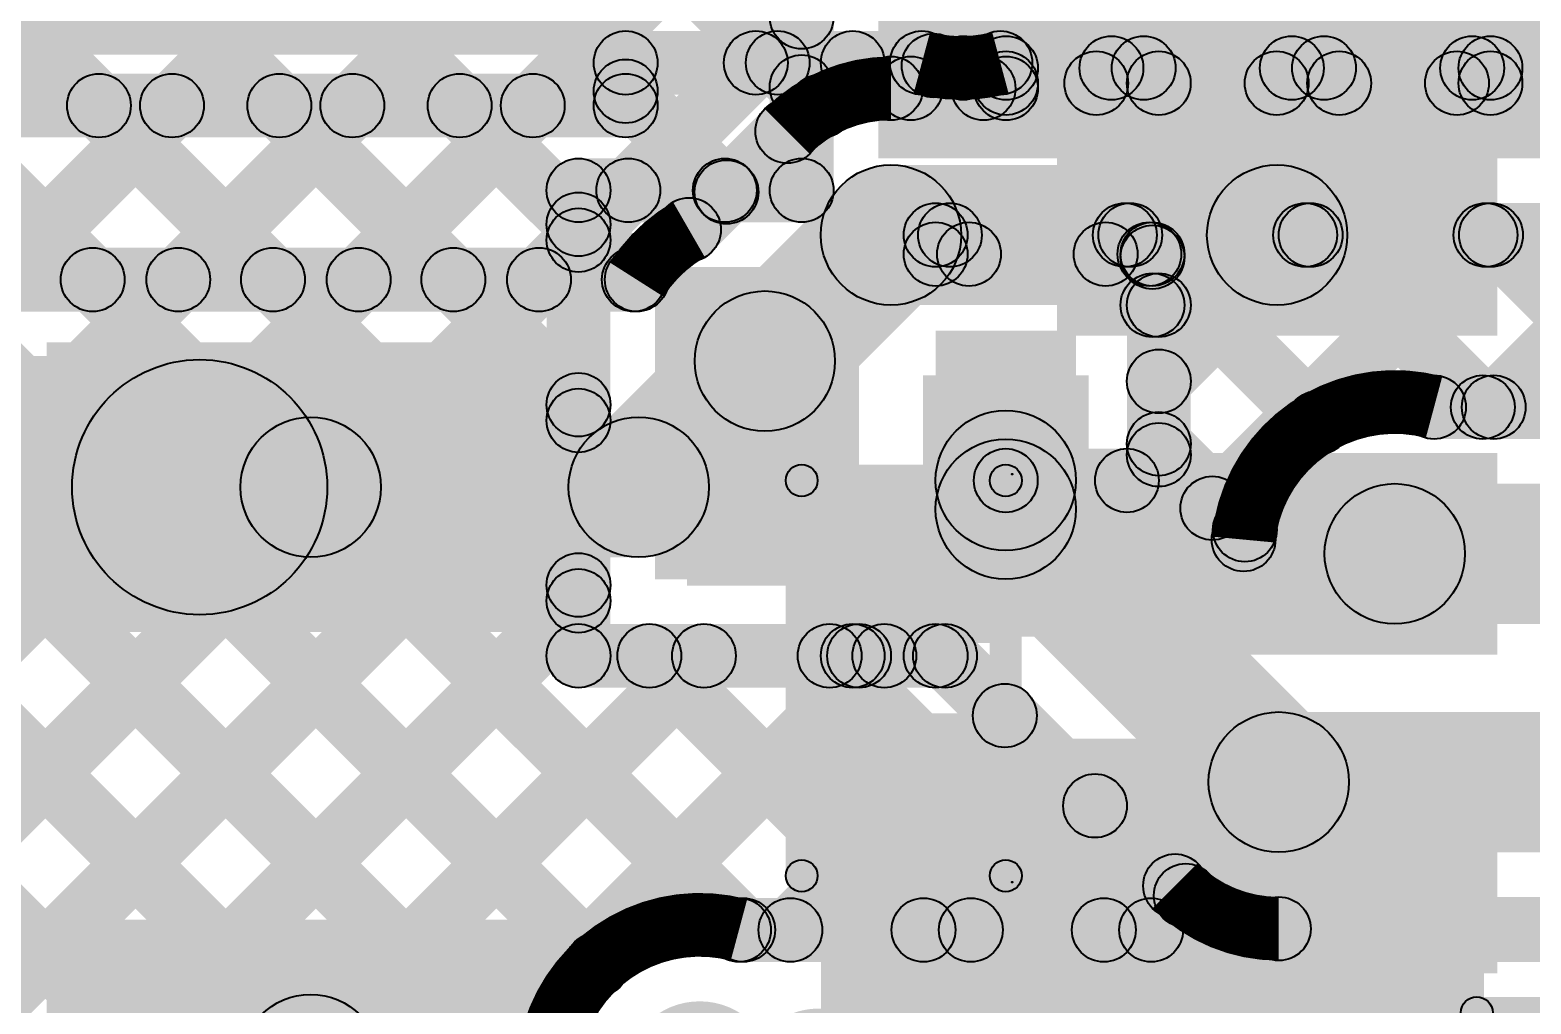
# Model space of a CAD drawing. Header units: millimetres. Extents: x -0.08 to 3.07, y -0.08 to 2.73.
# Drawn here: x 1.147 to 1.3824, y 0.7334 to 0.8862 of the extents above; entities that cross this region are included whole.
import ezdxf

# ---------------------------------------------------------------- set-up
doc = ezdxf.new("R2010")
doc.units = ezdxf.units.MM
doc.header["$MEASUREMENT"] = 0
for name, color, linetype in [('BottomLayer', 5, 'Continuous'), ('BottomPaste', 16, 'Continuous'), ('BottomSolder', 6, 'Continuous'), ('TopLayer', 1, 'Continuous'), ('TopOverlay', 2, 'Continuous'), ('TopPaste', 8, 'Continuous'), ('TopSolder', 216, 'Continuous'), ('ViaHoleLayer', 16, 'Continuous')]:
    doc.layers.add(name, color=color, linetype=linetype)

# ---------------------------------------------------------------- blocks, each defined once
blk = doc.blocks.new('NZT660A_36')
at = {"layer": 'TopLayer'}
for points in [[(-0.10925, -0.08268), (-0.07185, -0.08268), (-0.07185, -0.15748), (-0.10925, -0.15748)], [(-0.0187, -0.08268), (0.0187, -0.08268), (0.0187, -0.15748), (-0.0187, -0.15748)]]:
    blk.add_hatch(color=1, dxfattribs=at).paths.add_polyline_path(points)
at = {"layer": 'TopPaste'}
for points in [[(-0.10925, -0.08268), (-0.07185, -0.08268), (-0.07185, -0.15748), (-0.10925, -0.15748)], [(-0.0187, -0.08268), (0.0187, -0.08268), (0.0187, -0.15748), (-0.0187, -0.15748)]]:
    blk.add_hatch(color=8, dxfattribs=at).paths.add_polyline_path(points)
at = {"layer": 'TopSolder'}
for points in [[(-0.11325, -0.07868), (-0.06785, -0.07868), (-0.06785, -0.16148), (-0.11325, -0.16148)], [(-0.0227, -0.07868), (0.0227, -0.07868), (0.0227, -0.16148), (-0.0227, -0.16148)], [(0.06785, -0.07868), (0.11325, -0.07868), (0.11325, -0.16148), (0.06785, -0.16148)]]:
    blk.add_hatch(color=216, dxfattribs=at).paths.add_polyline_path(points)
blk = doc.blocks.new('BQ2057WSNTR_56')
at = {"layer": 'TopLayer'}
for points in [[(-0.07579, 0.03681), (-0.07579, 0.01319), (-0.13681, 0.01319), (-0.13681, 0.03681)], [(-0.07579, -0.01319), (-0.07579, -0.03681), (-0.13681, -0.03681), (-0.13681, -0.01319)], [(-0.07579, -0.06319), (-0.07579, -0.08681), (-0.13681, -0.08681), (-0.13681, -0.06319)]]:
    blk.add_hatch(color=1, dxfattribs=at).paths.add_polyline_path(points)
at = {"layer": 'TopOverlay'}
h = blk.add_hatch(color=2, dxfattribs=at)
edge = h.paths.add_edge_path()
edge.add_arc((-0.075, -0.097), 0.0025, 0, 360)
blk.add_hatch(color=2, dxfattribs=at).paths.add_polyline_path([(-0.075, -0.0995), (-0.075, -0.0945), (0.08, -0.0945), (0.08, -0.0995)])
at = {"layer": 'TopPaste'}
for points in [[(-0.07579, 0.03681), (-0.07579, 0.01319), (-0.13681, 0.01319), (-0.13681, 0.03681)], [(-0.07579, -0.01319), (-0.07579, -0.03681), (-0.13681, -0.03681), (-0.13681, -0.01319)], [(-0.07579, -0.06319), (-0.07579, -0.08681), (-0.13681, -0.08681), (-0.13681, -0.06319)]]:
    blk.add_hatch(color=8, dxfattribs=at).paths.add_polyline_path(points)
at = {"layer": 'TopSolder'}
for points in [[(-0.07179, 0.04081), (-0.07179, 0.00919), (-0.14081, 0.00919), (-0.14081, 0.04081)], [(-0.07179, -0.00919), (-0.07179, -0.04081), (-0.14081, -0.04081), (-0.14081, -0.00919)], [(-0.07179, -0.05919), (-0.07179, -0.09081), (-0.14081, -0.09081), (-0.14081, -0.05919)]]:
    blk.add_hatch(color=216, dxfattribs=at).paths.add_polyline_path(points)
at = {"layer": 'TopOverlay'}
blk.add_circle((-0.075, -0.097), 0.0025, dxfattribs=at)
blk = doc.blocks.new('R__0402_78')
at = {"layer": 'TopLayer'}
for points in [[(-0.0275, -0.0125), (-0.0275, 0.0125), (-0.0095, 0.0125), (-0.0095, -0.0125)], [(0.0095, -0.0125), (0.0095, 0.0125), (0.0275, 0.0125), (0.0275, -0.0125)]]:
    blk.add_hatch(color=1, dxfattribs=at).paths.add_polyline_path(points)
at = {"layer": 'TopOverlay'}
h = blk.add_hatch(color=2, dxfattribs=at)
edge = h.paths.add_edge_path()
edge.add_arc((-0.031, 0.016), 0.0025, 0, 360)
h = blk.add_hatch(color=2, dxfattribs=at)
edge = h.paths.add_edge_path()
edge.add_arc((-0.031, 0.016), 0.0025, 0, 360)
for points in [[(-0.031, 0.0135), (-0.031, 0.0185), (0.031, 0.0185), (0.031, 0.0135)], [(-0.0335, 0.016), (-0.0285, 0.016), (-0.0285, -0.016), (-0.0335, -0.016)], [(0.0285, 0.016), (0.0335, 0.016), (0.0335, -0.016), (0.0285, -0.016)], [(-0.031, -0.0185), (-0.031, -0.0135), (0.031, -0.0135), (0.031, -0.0185)], [(-0.032, -0.01706), (-0.032, -0.01694), (0.032, -0.01694), (0.032, -0.01706)]]:
    blk.add_hatch(color=2, dxfattribs=at).paths.add_polyline_path(points)
h = blk.add_hatch(color=2, dxfattribs=at)
edge = h.paths.add_edge_path()
edge.add_arc((0.031, 0.016), 0.0025, 0, 360)
h = blk.add_hatch(color=2, dxfattribs=at)
edge = h.paths.add_edge_path()
edge.add_arc((0.031, 0.016), 0.0025, 0, 360)
h = blk.add_hatch(color=2, dxfattribs=at)
edge = h.paths.add_edge_path()
edge.add_arc((-0.031, -0.016), 0.0025, 0, 360)
h = blk.add_hatch(color=2, dxfattribs=at)
edge = h.paths.add_edge_path()
edge.add_arc((-0.031, -0.016), 0.0025, 0, 360)
h = blk.add_hatch(color=2, dxfattribs=at)
edge = h.paths.add_edge_path()
edge.add_arc((0.031, -0.016), 0.0025, 0, 360)
h = blk.add_hatch(color=2, dxfattribs=at)
edge = h.paths.add_edge_path()
edge.add_arc((0.031, -0.016), 0.0025, 0, 360)
h = blk.add_hatch(color=2, dxfattribs=at)
edge = h.paths.add_edge_path()
edge.add_arc((-0.032, -0.017), 0.0000635, 0, 360)
h = blk.add_hatch(color=2, dxfattribs=at)
edge = h.paths.add_edge_path()
edge.add_arc((0.032, -0.017), 0.0000635, 0, 360)
at = {"layer": 'TopPaste'}
for points in [[(-0.0275, -0.0125), (-0.0275, 0.0125), (-0.0095, 0.0125), (-0.0095, -0.0125)], [(0.0095, -0.0125), (0.0095, 0.0125), (0.0275, 0.0125), (0.0275, -0.0125)]]:
    blk.add_hatch(color=8, dxfattribs=at).paths.add_polyline_path(points)
at = {"layer": 'TopSolder'}
for points in [[(-0.0315, -0.0165), (-0.0315, 0.0165), (-0.0055, 0.0165), (-0.0055, -0.0165)], [(0.0055, -0.0165), (0.0055, 0.0165), (0.0315, 0.0165), (0.0315, -0.0165)]]:
    blk.add_hatch(color=216, dxfattribs=at).paths.add_polyline_path(points)
at = {"layer": 'TopOverlay'}
for centre, radius in [((-0.031, 0.016), 0.0025), ((-0.031, 0.016), 0.0025), ((0.031, 0.016), 0.0025), ((0.031, 0.016), 0.0025), ((-0.031, -0.016), 0.0025), ((-0.031, -0.016), 0.0025), ((0.031, -0.016), 0.0025), ((0.031, -0.016), 0.0025), ((-0.032, -0.017), 0.0000635), ((0.032, -0.017), 0.0000635)]:
    blk.add_circle(centre, radius, dxfattribs=at)
blk = doc.blocks.new('RES_0805_B_83')
at = {"layer": 'BottomLayer'}
for points in [[(-0.06, 0.025), (-0.02, 0.025), (-0.02, -0.025), (-0.06, -0.025)], [(0.02, 0.025), (0.06, 0.025), (0.06, -0.025), (0.02, -0.025)]]:
    blk.add_hatch(color=5, dxfattribs=at).paths.add_polyline_path(points)
at = {"layer": 'BottomPaste'}
for points in [[(-0.06, 0.025), (-0.02, 0.025), (-0.02, -0.025), (-0.06, -0.025)], [(0.02, 0.025), (0.06, 0.025), (0.06, -0.025), (0.02, -0.025)]]:
    blk.add_hatch(color=16, dxfattribs=at).paths.add_polyline_path(points)
at = {"layer": 'BottomSolder'}
for points in [[(-0.064, 0.029), (-0.016, 0.029), (-0.016, -0.029), (-0.064, -0.029)], [(0.016, 0.029), (0.064, 0.029), (0.064, -0.029), (0.016, -0.029)]]:
    blk.add_hatch(color=6, dxfattribs=at).paths.add_polyline_path(points)
blk = doc.blocks.new('C___0402_B_126')
at = {"layer": 'BottomLayer'}
for points in [[(-0.0095, 0.0125), (-0.0095, -0.0125), (-0.0275, -0.0125), (-0.0275, 0.0125)], [(0.0275, 0.0125), (0.0275, -0.0125), (0.0095, -0.0125), (0.0095, 0.0125)]]:
    blk.add_hatch(color=5, dxfattribs=at).paths.add_polyline_path(points)
at = {"layer": 'BottomPaste'}
for points in [[(-0.0095, 0.0125), (-0.0095, -0.0125), (-0.0275, -0.0125), (-0.0275, 0.0125)], [(0.0275, 0.0125), (0.0275, -0.0125), (0.0095, -0.0125), (0.0095, 0.0125)]]:
    blk.add_hatch(color=16, dxfattribs=at).paths.add_polyline_path(points)
at = {"layer": 'BottomSolder'}
for points in [[(-0.0055, 0.0165), (-0.0055, -0.0165), (-0.0315, -0.0165), (-0.0315, 0.0165)], [(0.0315, 0.0165), (0.0315, -0.0165), (0.0055, -0.0165), (0.0055, 0.0165)]]:
    blk.add_hatch(color=6, dxfattribs=at).paths.add_polyline_path(points)

msp = doc.modelspace()

# ---------------------------------------------------------------- hatches: boundary and pattern name
at = {"layer": 'BottomLayer'}
for points in [[(0.9695, 0.66746), (0.96242, 0.67454), (1.24142, 0.95354), (1.2485, 0.94646)], [(0.97041, 0.69667), (0.96334, 0.70374), (1.21314, 0.95354), (1.22021, 0.94646)], [(1.022, 0.94646), (1.02907, 0.95354), (1.23948, 0.74312), (1.23241, 0.73605)], [(1.05028, 0.94646), (1.05735, 0.95354), (1.26235, 0.74854), (1.25528, 0.74146)], [(1.07856, 0.94646), (1.08564, 0.95354), (1.23654, 0.80264), (1.22946, 0.79556)], [(1.10685, 0.94646), (1.11392, 0.95354), (1.23654, 0.83092), (1.22946, 0.82385)], [(1.13513, 0.94646), (1.1422, 0.95354), (1.23654, 0.8592), (1.22946, 0.85213)], [(1.16342, 0.94646), (1.17049, 0.95354), (1.25949, 0.86454), (1.25242, 0.85746)], [(1.1917, 0.94646), (1.19877, 0.95354), (1.27154, 0.88077), (1.26446, 0.8737)], [(1.273, 0.861), (1.263, 0.861), (1.263, 0.95), (1.273, 0.95)], [(0.99778, 0.66746), (0.99071, 0.67454), (1.26446, 0.94829), (1.27154, 0.94122)], [(1.391, 0.946), (1.28, 0.946), (1.28, 0.866), (1.391, 0.866)], [(1.00622, 0.93396), (1.01329, 0.94103), (1.23193, 0.72238), (1.22486, 0.71531)], [(0.99207, 0.91982), (0.99914, 0.92689), (1.2515, 0.67454), (1.24443, 0.66746)], [(1.02606, 0.66746), (1.01899, 0.67454), (1.26446, 0.92001), (1.27154, 0.91294)], [(0.97793, 0.90568), (0.985, 0.91275), (1.22321, 0.67454), (1.21614, 0.66746)], [(1.24435, 0.85746), (1.23728, 0.86454), (1.26446, 0.89172), (1.27154, 0.88465)], [(1.233, 0.856), (1.233, 0.866), (1.268, 0.866), (1.268, 0.856)], [(1.238, 0.788), (1.228, 0.788), (1.228, 0.861), (1.238, 0.861)], [(1.2877, 0.85046), (1.29477, 0.85754), (1.29777, 0.85454), (1.2907, 0.84746)], [(1.289, 0.849), (1.289, 0.859), (1.401, 0.859), (1.401, 0.849)], [(1.3192, 0.84746), (1.31213, 0.85454), (1.31513, 0.85754), (1.3222, 0.85046)], [(1.31599, 0.85046), (1.32306, 0.85754), (1.32606, 0.85454), (1.31899, 0.84746)], [(1.32754, 0.82751), (1.32046, 0.83459), (1.34341, 0.85754), (1.35049, 0.85046)], [(1.33592, 0.80761), (1.32885, 0.81468), (1.3717, 0.85754), (1.37877, 0.85046)], [(1.34427, 0.85046), (1.35134, 0.85754), (1.37834, 0.83054), (1.37127, 0.82346)], [(1.37255, 0.85046), (1.37963, 0.85754), (1.40454, 0.83263), (1.39746, 0.82555)], [(1.05435, 0.66746), (1.04728, 0.67454), (1.22946, 0.85672), (1.23654, 0.84965)], [(1.289, 0.846), (1.289, 0.856), (1.323, 0.856), (1.323, 0.846)], [(1.38005, 0.82346), (1.37298, 0.83054), (1.39746, 0.85502), (1.40454, 0.84795)], [(1.31946, 0.84699), (1.32654, 0.85406), (1.35251, 0.82809), (1.34544, 0.82101)], [(1.328, 0.843), (1.318, 0.843), (1.318, 0.851), (1.328, 0.851)], [(1.245, 0.8), (1.277, 0.8), (1.277, 0.849), (1.245, 0.849)], [(1.329, 0.81953), (1.319, 0.81953), (1.319, 0.843), (1.329, 0.843)], [(1.289, 0.8), (1.311, 0.8), (1.311, 0.839), (1.289, 0.839)], [(1.36716, 0.822), (1.36716, 0.832), (1.401, 0.832), (1.401, 0.822)], [(1.08263, 0.66746), (1.07556, 0.67454), (1.22946, 0.82844), (1.23654, 0.82137)], [(1.32046, 0.8177), (1.32754, 0.82477), (1.34102, 0.81129), (1.33395, 0.80422)], [(1.32046, 0.81599), (1.32754, 0.82306), (1.34083, 0.80977), (1.33376, 0.8027)], [(1.3, 0.8105), (1.3, 0.8205), (1.319, 0.8205), (1.319, 0.8105)], [(1.29222, 0.80322), (1.30778, 0.81878), (1.35059, 0.77597), (1.33503, 0.76041)], [(1.311, 0.811), (1.289, 0.811), (1.289, 0.8155), (1.311, 0.8155)], [(1.361, 0.793), (1.361, 0.815), (1.41109, 0.815), (1.41109, 0.793)], [(1.11092, 0.66746), (1.10385, 0.67454), (1.22946, 0.80015), (1.23654, 0.79308)], [(1.1392, 0.66746), (1.13213, 0.67454), (1.24913, 0.79154), (1.2562, 0.78446)], [(1.16749, 0.66746), (1.16041, 0.67454), (1.27741, 0.79154), (1.28449, 0.78446)], [(1.233, 0.783), (1.233, 0.793), (1.276, 0.793), (1.276, 0.783)], [(1.24056, 0.78446), (1.24764, 0.79154), (1.29064, 0.74854), (1.28356, 0.74146)], [(1.26885, 0.78446), (1.27592, 0.79154), (1.31892, 0.74854), (1.31185, 0.74146)], [(1.277, 0.783), (1.277, 0.793), (1.289, 0.793), (1.289, 0.783)], [(1.277, 0.783), (1.277, 0.793), (1.289, 0.793), (1.289, 0.783)], [(1.277, 0.783), (1.277, 0.793), (1.289, 0.793), (1.289, 0.783)], [(1.28694, 0.78446), (1.29401, 0.79154), (1.33008, 0.75546), (1.32301, 0.74839)], [(1.26977, 0.74146), (1.2627, 0.74854), (1.29632, 0.78215), (1.30339, 0.77508)], [(1.34281, 0.75719), (1.34281, 0.77919), (1.415, 0.77919), (1.415, 0.75719)], [(1.29805, 0.74146), (1.29098, 0.74854), (1.31046, 0.76801), (1.31753, 0.76094)], [(1.32634, 0.74146), (1.31927, 0.74854), (1.32468, 0.75395), (1.33175, 0.74688)], [(1.25816, 0.74), (1.25816, 0.75), (1.40154, 0.75), (1.40154, 0.74)], [(1.34281, 0.74019), (1.34281, 0.75019), (1.40122, 0.75019), (1.40122, 0.74019)]]:
    msp.add_hatch(color=5, dxfattribs=at).paths.add_polyline_path(points)
h = msp.add_hatch(color=5, dxfattribs=at)
edge = h.paths.add_edge_path()
edge.add_arc((1.268, 0.88819), 0.005, 0, 360)
h = msp.add_hatch(color=5, dxfattribs=at)
edge = h.paths.add_edge_path()
edge.add_arc((1.268, 0.87724), 0.005, 0, 360)
h = msp.add_hatch(color=5, dxfattribs=at)
edge = h.paths.add_edge_path()
edge.add_arc((1.233, 0.861), 0.005, 0, 360)
h = msp.add_hatch(color=5, dxfattribs=at)
edge = h.paths.add_edge_path()
edge.add_arc((1.233, 0.861), 0.005, 0, 360)
h = msp.add_hatch(color=5, dxfattribs=at)
edge = h.paths.add_edge_path()
edge.add_arc((1.24081, 0.861), 0.005, 0, 360)
h = msp.add_hatch(color=5, dxfattribs=at)
edge = h.paths.add_edge_path()
edge.add_arc((1.25595, 0.861), 0.005, 0, 360)
h = msp.add_hatch(color=5, dxfattribs=at)
edge = h.paths.add_edge_path()
edge.add_arc((1.268, 0.861), 0.005, 0, 360)
h = msp.add_hatch(color=5, dxfattribs=at)
edge = h.paths.add_edge_path()
edge.add_arc((1.268, 0.861), 0.005, 0, 360)
h = msp.add_hatch(color=5, dxfattribs=at)
edge = h.paths.add_edge_path()
edge.add_arc((1.233, 0.85567), 0.005, 0, 360)
h = msp.add_hatch(color=5, dxfattribs=at)
edge = h.paths.add_edge_path()
edge.add_arc((1.233, 0.85319), 0.005, 0, 360)
h = msp.add_hatch(color=5, dxfattribs=at)
edge = h.paths.add_edge_path()
edge.add_arc((1.289, 0.854), 0.005, 0, 360)
h = msp.add_hatch(color=5, dxfattribs=at)
edge = h.paths.add_edge_path()
edge.add_arc((1.29124, 0.854), 0.005, 0, 360)
h = msp.add_hatch(color=5, dxfattribs=at)
edge = h.paths.add_edge_path()
edge.add_arc((1.31867, 0.854), 0.005, 0, 360)
h = msp.add_hatch(color=5, dxfattribs=at)
edge = h.paths.add_edge_path()
edge.add_arc((1.31952, 0.854), 0.005, 0, 360)
h = msp.add_hatch(color=5, dxfattribs=at)
edge = h.paths.add_edge_path()
edge.add_arc((1.34695, 0.854), 0.005, 0, 360)
h = msp.add_hatch(color=5, dxfattribs=at)
edge = h.paths.add_edge_path()
edge.add_arc((1.34781, 0.854), 0.005, 0, 360)
h = msp.add_hatch(color=5, dxfattribs=at)
edge = h.paths.add_edge_path()
edge.add_arc((1.37523, 0.854), 0.005, 0, 360)
h = msp.add_hatch(color=5, dxfattribs=at)
edge = h.paths.add_edge_path()
edge.add_arc((1.37609, 0.854), 0.005, 0, 360)
h = msp.add_hatch(color=5, dxfattribs=at)
edge = h.paths.add_edge_path()
edge.add_arc((1.289, 0.851), 0.005, 0, 360)
h = msp.add_hatch(color=5, dxfattribs=at)
edge = h.paths.add_edge_path()
edge.add_arc((1.29424, 0.851), 0.005, 0, 360)
h = msp.add_hatch(color=5, dxfattribs=at)
edge = h.paths.add_edge_path()
edge.add_arc((1.31567, 0.851), 0.005, 0, 360)
h = msp.add_hatch(color=5, dxfattribs=at)
edge = h.paths.add_edge_path()
edge.add_arc((1.32252, 0.851), 0.005, 0, 360)
h = msp.add_hatch(color=5, dxfattribs=at)
edge = h.paths.add_edge_path()
edge.add_arc((1.323, 0.851), 0.005, 0, 360)
h = msp.add_hatch(color=5, dxfattribs=at)
edge = h.paths.add_edge_path()
edge.add_arc((1.323, 0.851), 0.005, 0, 360)
h = msp.add_hatch(color=5, dxfattribs=at)
edge = h.paths.add_edge_path()
edge.add_arc((1.323, 0.85052), 0.005, 0, 360)
h = msp.add_hatch(color=5, dxfattribs=at)
edge = h.paths.add_edge_path()
edge.add_arc((1.323, 0.843), 0.005, 0, 360)
h = msp.add_hatch(color=5, dxfattribs=at)
edge = h.paths.add_edge_path()
edge.add_arc((1.324, 0.843), 0.005, 0, 360)
h = msp.add_hatch(color=5, dxfattribs=at)
edge = h.paths.add_edge_path()
edge.add_arc((1.26222, 0.83422), 0.01181, 0, 360)
h = msp.add_hatch(color=5, dxfattribs=at)
edge = h.paths.add_edge_path()
edge.add_arc((1.324, 0.83105), 0.005, 0, 360)
h = msp.add_hatch(color=5, dxfattribs=at)
edge = h.paths.add_edge_path()
edge.add_arc((1.233, 0.82738), 0.005, 0, 360)
h = msp.add_hatch(color=5, dxfattribs=at)
edge = h.paths.add_edge_path()
edge.add_arc((1.36716, 0.827), 0.005, 0, 360)
h = msp.add_hatch(color=5, dxfattribs=at)
edge = h.paths.add_edge_path()
edge.add_arc((1.36716, 0.827), 0.005, 0, 360)
h = msp.add_hatch(color=5, dxfattribs=at)
edge = h.paths.add_edge_path()
edge.add_arc((1.37481, 0.827), 0.005, 0, 360)
h = msp.add_hatch(color=5, dxfattribs=at)
edge = h.paths.add_edge_path()
edge.add_arc((1.37652, 0.827), 0.005, 0, 360)
h = msp.add_hatch(color=5, dxfattribs=at)
edge = h.paths.add_edge_path()
edge.add_arc((1.233, 0.8249), 0.005, 0, 360)
h = msp.add_hatch(color=5, dxfattribs=at)
edge = h.paths.add_edge_path()
edge.add_arc((1.34897, 0.82455), 0.005, 0, 360)
h = msp.add_hatch(color=5, dxfattribs=at)
edge = h.paths.add_edge_path()
edge.add_arc((1.3, 0.8155), 0.011, 0, 360)
h = msp.add_hatch(color=5, dxfattribs=at)
edge = h.paths.add_edge_path()
edge.add_arc((1.324, 0.82124), 0.005, 0, 360)
h = msp.add_hatch(color=5, dxfattribs=at)
edge = h.paths.add_edge_path()
edge.add_arc((1.324, 0.81953), 0.005, 0, 360)
h = msp.add_hatch(color=5, dxfattribs=at)
edge = h.paths.add_edge_path()
edge.add_arc((1.324, 0.81953), 0.005, 0, 360)
h = msp.add_hatch(color=5, dxfattribs=at)
edge = h.paths.add_edge_path()
edge.add_arc((1.3, 0.811), 0.011, 0, 360)
h = msp.add_hatch(color=5, dxfattribs=at)
edge = h.paths.add_edge_path()
edge.add_arc((1.3, 0.811), 0.011, 0, 360)
h = msp.add_hatch(color=5, dxfattribs=at)
edge = h.paths.add_edge_path()
edge.add_arc((1.3, 0.8155), 0.005, 0, 360)
h = msp.add_hatch(color=5, dxfattribs=at)
edge = h.paths.add_edge_path()
edge.add_arc((1.319, 0.8155), 0.005, 0, 360)
h = msp.add_hatch(color=5, dxfattribs=at)
edge = h.paths.add_edge_path()
edge.add_arc((1.33238, 0.81115), 0.005, 0, 360)
h = msp.add_hatch(color=5, dxfattribs=at)
edge = h.paths.add_edge_path()
edge.add_arc((1.361, 0.804), 0.01181, 0, 360)
h = msp.add_hatch(color=5, dxfattribs=at)
edge = h.paths.add_edge_path()
edge.add_arc((1.361, 0.804), 0.011, 0, 360)
h = msp.add_hatch(color=5, dxfattribs=at)
edge = h.paths.add_edge_path()
edge.add_arc((1.33749, 0.80775), 0.005, 0, 360)
h = msp.add_hatch(color=5, dxfattribs=at)
edge = h.paths.add_edge_path()
edge.add_arc((1.33729, 0.80623), 0.005, 0, 360)
h = msp.add_hatch(color=5, dxfattribs=at)
edge = h.paths.add_edge_path()
edge.add_arc((1.33729, 0.80623), 0.005, 0, 360)
h = msp.add_hatch(color=5, dxfattribs=at)
edge = h.paths.add_edge_path()
edge.add_arc((1.233, 0.7991), 0.005, 0, 360)
h = msp.add_hatch(color=5, dxfattribs=at)
edge = h.paths.add_edge_path()
edge.add_arc((1.233, 0.79662), 0.005, 0, 360)
h = msp.add_hatch(color=5, dxfattribs=at)
edge = h.paths.add_edge_path()
edge.add_arc((1.233, 0.788), 0.005, 0, 360)
h = msp.add_hatch(color=5, dxfattribs=at)
edge = h.paths.add_edge_path()
edge.add_arc((1.233, 0.788), 0.005, 0, 360)
h = msp.add_hatch(color=5, dxfattribs=at)
edge = h.paths.add_edge_path()
edge.add_arc((1.2441, 0.788), 0.005, 0, 360)
h = msp.add_hatch(color=5, dxfattribs=at)
edge = h.paths.add_edge_path()
edge.add_arc((1.25267, 0.788), 0.005, 0, 360)
h = msp.add_hatch(color=5, dxfattribs=at)
edge = h.paths.add_edge_path()
edge.add_arc((1.27238, 0.788), 0.005, 0, 360)
h = msp.add_hatch(color=5, dxfattribs=at)
edge = h.paths.add_edge_path()
edge.add_arc((1.276, 0.788), 0.005, 0, 360)
h = msp.add_hatch(color=5, dxfattribs=at)
edge = h.paths.add_edge_path()
edge.add_arc((1.277, 0.788), 0.005, 0, 360)
h = msp.add_hatch(color=5, dxfattribs=at)
edge = h.paths.add_edge_path()
edge.add_arc((1.277, 0.788), 0.005, 0, 360)
h = msp.add_hatch(color=5, dxfattribs=at)
edge = h.paths.add_edge_path()
edge.add_arc((1.277, 0.788), 0.005, 0, 360)
h = msp.add_hatch(color=5, dxfattribs=at)
edge = h.paths.add_edge_path()
edge.add_arc((1.28095, 0.788), 0.005, 0, 360)
h = msp.add_hatch(color=5, dxfattribs=at)
edge = h.paths.add_edge_path()
edge.add_arc((1.289, 0.788), 0.005, 0, 360)
h = msp.add_hatch(color=5, dxfattribs=at)
edge = h.paths.add_edge_path()
edge.add_arc((1.289, 0.788), 0.005, 0, 360)
h = msp.add_hatch(color=5, dxfattribs=at)
edge = h.paths.add_edge_path()
edge.add_arc((1.289, 0.788), 0.005, 0, 360)
h = msp.add_hatch(color=5, dxfattribs=at)
edge = h.paths.add_edge_path()
edge.add_arc((1.29047, 0.788), 0.005, 0, 360)
h = msp.add_hatch(color=5, dxfattribs=at)
edge = h.paths.add_edge_path()
edge.add_arc((1.29985, 0.77862), 0.005, 0, 360)
h = msp.add_hatch(color=5, dxfattribs=at)
edge = h.paths.add_edge_path()
edge.add_arc((1.34281, 0.76819), 0.011, 0, 360)
h = msp.add_hatch(color=5, dxfattribs=at)
edge = h.paths.add_edge_path()
edge.add_arc((1.34281, 0.76819), 0.011, 0, 360)
h = msp.add_hatch(color=5, dxfattribs=at)
edge = h.paths.add_edge_path()
edge.add_arc((1.314, 0.76448), 0.005, 0, 360)
h = msp.add_hatch(color=5, dxfattribs=at)
edge = h.paths.add_edge_path()
edge.add_arc((1.32655, 0.75193), 0.005, 0, 360)
h = msp.add_hatch(color=5, dxfattribs=at)
edge = h.paths.add_edge_path()
edge.add_arc((1.32655, 0.75193), 0.005, 0, 360)
h = msp.add_hatch(color=5, dxfattribs=at)
edge = h.paths.add_edge_path()
edge.add_arc((1.32655, 0.75193), 0.005, 0, 360)
h = msp.add_hatch(color=5, dxfattribs=at)
edge = h.paths.add_edge_path()
edge.add_arc((1.32822, 0.75041), 0.005, 0, 360)
h = msp.add_hatch(color=5, dxfattribs=at)
edge = h.paths.add_edge_path()
edge.add_arc((1.25816, 0.745), 0.005, 0, 360)
h = msp.add_hatch(color=5, dxfattribs=at)
edge = h.paths.add_edge_path()
edge.add_arc((1.25816, 0.745), 0.005, 0, 360)
h = msp.add_hatch(color=5, dxfattribs=at)
edge = h.paths.add_edge_path()
edge.add_arc((1.25882, 0.745), 0.005, 0, 360)
h = msp.add_hatch(color=5, dxfattribs=at)
edge = h.paths.add_edge_path()
edge.add_arc((1.26623, 0.745), 0.005, 0, 360)
h = msp.add_hatch(color=5, dxfattribs=at)
edge = h.paths.add_edge_path()
edge.add_arc((1.2871, 0.745), 0.005, 0, 360)
h = msp.add_hatch(color=5, dxfattribs=at)
edge = h.paths.add_edge_path()
edge.add_arc((1.29452, 0.745), 0.005, 0, 360)
h = msp.add_hatch(color=5, dxfattribs=at)
edge = h.paths.add_edge_path()
edge.add_arc((1.31538, 0.745), 0.005, 0, 360)
h = msp.add_hatch(color=5, dxfattribs=at)
edge = h.paths.add_edge_path()
edge.add_arc((1.3228, 0.745), 0.005, 0, 360)
h = msp.add_hatch(color=5, dxfattribs=at)
edge = h.paths.add_edge_path()
edge.add_arc((1.34281, 0.74519), 0.005, 0, 360)
h = msp.add_hatch(color=5, dxfattribs=at)
edge = h.paths.add_edge_path()
edge.add_arc((1.34281, 0.74519), 0.005, 0, 360)
h = msp.add_hatch(color=5, dxfattribs=at)
edge = h.paths.add_edge_path()
edge.add_arc((1.34281, 0.74519), 0.005, 0, 360)
h = msp.add_hatch(color=5, dxfattribs=at)
edge = h.paths.add_edge_path()
edge.add_arc((1.23595, 0.73959), 0.005, 0, 360)
h = msp.add_hatch(color=5, dxfattribs=at)
edge = h.paths.add_edge_path()
edge.add_arc((1.252, 0.722), 0.01181, 0, 360)
at = {"layer": 'TopLayer'}
h = msp.add_hatch(color=1, dxfattribs=at)
edge = h.paths.add_edge_path()
edge.add_arc((1.2404, 0.881), 0.005, 0, 360)
h = msp.add_hatch(color=1, dxfattribs=at)
edge = h.paths.add_edge_path()
edge.add_arc((1.2404, 0.881), 0.005, 0, 360)
for points in [[(1.2404, 0.876), (1.2404, 0.886), (1.276, 0.886), (1.276, 0.876)], [(1.276, 0.876), (1.276, 0.886), (1.28684, 0.886), (1.28684, 0.876)], [(1.30004, 0.87519), (1.30004, 0.88519), (1.376, 0.88519), (1.376, 0.87519)], [(1.23035, 0.84346), (1.22328, 0.85054), (1.25728, 0.88454), (1.26435, 0.87746)], [(1.2607, 0.87746), (1.26777, 0.88454), (1.27456, 0.87775), (1.26749, 0.87068)], [(1.28863, 0.87346), (1.28156, 0.88054), (1.28515, 0.88412), (1.29222, 0.87705)], [(1.28979, 0.87666), (1.29687, 0.88373), (1.30006, 0.88054), (1.29299, 0.87346)], [(1.30004, 0.87281), (1.30004, 0.88281), (1.376, 0.88281), (1.376, 0.87281)], [(1.31773, 0.87428), (1.31066, 0.88135), (1.31304, 0.88372), (1.32011, 0.87665)], [(1.31808, 0.87665), (1.32515, 0.88372), (1.32753, 0.88135), (1.32046, 0.87428)], [(1.34601, 0.87428), (1.33894, 0.88135), (1.34132, 0.88372), (1.34839, 0.87665)], [(1.34637, 0.87665), (1.35344, 0.88372), (1.35581, 0.88135), (1.34874, 0.87428)], [(1.3743, 0.87428), (1.36723, 0.88135), (1.3696, 0.88372), (1.37667, 0.87665)], [(1.2454, 0.8743), (1.2354, 0.8743), (1.2354, 0.881), (1.2454, 0.881)], [(1.282, 0.872), (1.282, 0.882), (1.30004, 0.882), (1.30004, 0.872)], [(1.12546, 0.87128), (1.13254, 0.87835), (1.16035, 0.85054), (1.15328, 0.84346)], [(1.1416, 0.8693), (1.1416, 0.8793), (1.2404, 0.8793), (1.2404, 0.8693)], [(1.23687, 0.87302), (1.24394, 0.88009), (1.25975, 0.86428), (1.25268, 0.8572)], [(1.1455, 0.84346), (1.13842, 0.85054), (1.16572, 0.87783), (1.17279, 0.87076)], [(1.15427, 0.87076), (1.16134, 0.87783), (1.18864, 0.85054), (1.18156, 0.84346)], [(1.17378, 0.84346), (1.16671, 0.85054), (1.19401, 0.87783), (1.20108, 0.87076)], [(1.18255, 0.87076), (1.18962, 0.87783), (1.21692, 0.85054), (1.20985, 0.84346)], [(1.20206, 0.84346), (1.19499, 0.85054), (1.22229, 0.87783), (1.22936, 0.87076)], [(1.21083, 0.87076), (1.2179, 0.87783), (1.2452, 0.85054), (1.23813, 0.84346)], [(1.25385, 0.85131), (1.24678, 0.85838), (1.2622, 0.8738), (1.26927, 0.86673)], [(1.282, 0.843), (1.282, 0.865), (1.34255, 0.865), (1.34255, 0.843)], [(1.27, 0.82645), (1.25445, 0.842), (1.27422, 0.86178), (1.28978, 0.84622)], [(1.13502, 0.842), (1.13502, 0.852), (1.24213, 0.852), (1.24213, 0.842)], [(1.25023, 0.80667), (1.23467, 0.82223), (1.25445, 0.842), (1.27, 0.82645)], [(1.12045, 0.79445), (1.12045, 0.83445), (1.1736, 0.83445), (1.1736, 0.79445)], [(1.14702, 0.794), (1.231, 0.794), (1.231, 0.835), (1.14702, 0.835)], [(1.191, 0.80345), (1.191, 0.82545), (1.24245, 0.82545), (1.24245, 0.80345)], [(1.271, 0.791), (1.375, 0.791), (1.375, 0.817), (1.271, 0.817)], [(1.271, 0.683), (1.375, 0.683), (1.375, 0.775), (1.271, 0.775)]]:
    msp.add_hatch(color=1, dxfattribs=at).paths.add_polyline_path(points)
h = msp.add_hatch(color=1, dxfattribs=at)
edge = h.paths.add_edge_path()
edge.add_arc((1.26081, 0.881), 0.005, 0, 360)
h = msp.add_hatch(color=1, dxfattribs=at)
edge = h.paths.add_edge_path()
edge.add_arc((1.26424, 0.881), 0.005, 0, 360)
h = msp.add_hatch(color=1, dxfattribs=at)
edge = h.paths.add_edge_path()
edge.add_arc((1.276, 0.881), 0.005, 0, 360)
h = msp.add_hatch(color=1, dxfattribs=at)
edge = h.paths.add_edge_path()
edge.add_arc((1.276, 0.881), 0.005, 0, 360)
h = msp.add_hatch(color=1, dxfattribs=at)
edge = h.paths.add_edge_path()
edge.add_arc((1.28684, 0.881), 0.005, 0, 360)
h = msp.add_hatch(color=1, dxfattribs=at)
edge = h.paths.add_edge_path()
edge.add_arc((1.28684, 0.881), 0.005, 0, 360)
h = msp.add_hatch(color=1, dxfattribs=at)
edge = h.paths.add_edge_path()
edge.add_arc((1.28868, 0.88058), 0.005, 0, 360)
h = msp.add_hatch(color=1, dxfattribs=at)
edge = h.paths.add_edge_path()
edge.add_arc((1.29333, 0.88019), 0.005, 0, 360)
h = msp.add_hatch(color=1, dxfattribs=at)
edge = h.paths.add_edge_path()
edge.add_arc((1.29916, 0.881), 0.005, 0, 360)
h = msp.add_hatch(color=1, dxfattribs=at)
edge = h.paths.add_edge_path()
edge.add_arc((1.30004, 0.88019), 0.005, 0, 360)
h = msp.add_hatch(color=1, dxfattribs=at)
edge = h.paths.add_edge_path()
edge.add_arc((1.31657, 0.88019), 0.005, 0, 360)
h = msp.add_hatch(color=1, dxfattribs=at)
edge = h.paths.add_edge_path()
edge.add_arc((1.32162, 0.88019), 0.005, 0, 360)
h = msp.add_hatch(color=1, dxfattribs=at)
edge = h.paths.add_edge_path()
edge.add_arc((1.34485, 0.88019), 0.005, 0, 360)
h = msp.add_hatch(color=1, dxfattribs=at)
edge = h.paths.add_edge_path()
edge.add_arc((1.3499, 0.88019), 0.005, 0, 360)
h = msp.add_hatch(color=1, dxfattribs=at)
edge = h.paths.add_edge_path()
edge.add_arc((1.37314, 0.88019), 0.005, 0, 360)
h = msp.add_hatch(color=1, dxfattribs=at)
edge = h.paths.add_edge_path()
edge.add_arc((1.376, 0.88019), 0.005, 0, 360)
h = msp.add_hatch(color=1, dxfattribs=at)
edge = h.paths.add_edge_path()
edge.add_arc((1.30004, 0.87781), 0.005, 0, 360)
h = msp.add_hatch(color=1, dxfattribs=at)
edge = h.paths.add_edge_path()
edge.add_arc((1.31419, 0.87781), 0.005, 0, 360)
h = msp.add_hatch(color=1, dxfattribs=at)
edge = h.paths.add_edge_path()
edge.add_arc((1.32399, 0.87781), 0.005, 0, 360)
h = msp.add_hatch(color=1, dxfattribs=at)
edge = h.paths.add_edge_path()
edge.add_arc((1.34248, 0.87781), 0.005, 0, 360)
h = msp.add_hatch(color=1, dxfattribs=at)
edge = h.paths.add_edge_path()
edge.add_arc((1.35228, 0.87781), 0.005, 0, 360)
h = msp.add_hatch(color=1, dxfattribs=at)
edge = h.paths.add_edge_path()
edge.add_arc((1.37076, 0.87781), 0.005, 0, 360)
h = msp.add_hatch(color=1, dxfattribs=at)
edge = h.paths.add_edge_path()
edge.add_arc((1.376, 0.87781), 0.005, 0, 360)
h = msp.add_hatch(color=1, dxfattribs=at)
edge = h.paths.add_edge_path()
edge.add_arc((1.2404, 0.87655), 0.005, 0, 360)
h = msp.add_hatch(color=1, dxfattribs=at)
edge = h.paths.add_edge_path()
edge.add_arc((1.282, 0.877), 0.005, 0, 360)
h = msp.add_hatch(color=1, dxfattribs=at)
edge = h.paths.add_edge_path()
edge.add_arc((1.282, 0.877), 0.005, 0, 360)
h = msp.add_hatch(color=1, dxfattribs=at)
edge = h.paths.add_edge_path()
edge.add_arc((1.282, 0.877), 0.005, 0, 360)
h = msp.add_hatch(color=1, dxfattribs=at)
edge = h.paths.add_edge_path()
edge.add_arc((1.2851, 0.877), 0.005, 0, 360)
h = msp.add_hatch(color=1, dxfattribs=at)
edge = h.paths.add_edge_path()
edge.add_arc((1.29652, 0.877), 0.005, 0, 360)
h = msp.add_hatch(color=1, dxfattribs=at)
edge = h.paths.add_edge_path()
edge.add_arc((1.30004, 0.877), 0.005, 0, 360)
h = msp.add_hatch(color=1, dxfattribs=at)
edge = h.paths.add_edge_path()
edge.add_arc((1.1578, 0.8743), 0.005, 0, 360)
h = msp.add_hatch(color=1, dxfattribs=at)
edge = h.paths.add_edge_path()
edge.add_arc((1.16926, 0.8743), 0.005, 0, 360)
h = msp.add_hatch(color=1, dxfattribs=at)
edge = h.paths.add_edge_path()
edge.add_arc((1.18609, 0.8743), 0.005, 0, 360)
h = msp.add_hatch(color=1, dxfattribs=at)
edge = h.paths.add_edge_path()
edge.add_arc((1.19754, 0.8743), 0.005, 0, 360)
h = msp.add_hatch(color=1, dxfattribs=at)
edge = h.paths.add_edge_path()
edge.add_arc((1.21437, 0.8743), 0.005, 0, 360)
h = msp.add_hatch(color=1, dxfattribs=at)
edge = h.paths.add_edge_path()
edge.add_arc((1.22583, 0.8743), 0.005, 0, 360)
h = msp.add_hatch(color=1, dxfattribs=at)
edge = h.paths.add_edge_path()
edge.add_arc((1.2404, 0.8743), 0.005, 0, 360)
h = msp.add_hatch(color=1, dxfattribs=at)
edge = h.paths.add_edge_path()
edge.add_arc((1.2404, 0.8743), 0.005, 0, 360)
h = msp.add_hatch(color=1, dxfattribs=at)
edge = h.paths.add_edge_path()
edge.add_arc((1.27102, 0.87421), 0.005, 0, 360)
h = msp.add_hatch(color=1, dxfattribs=at)
edge = h.paths.add_edge_path()
edge.add_arc((1.26574, 0.87026), 0.005, 0, 360)
h = msp.add_hatch(color=1, dxfattribs=at)
edge = h.paths.add_edge_path()
edge.add_arc((1.26574, 0.87026), 0.005, 0, 360)
h = msp.add_hatch(color=1, dxfattribs=at)
edge = h.paths.add_edge_path()
edge.add_arc((1.26574, 0.87026), 0.005, 0, 360)
h = msp.add_hatch(color=1, dxfattribs=at)
edge = h.paths.add_edge_path()
edge.add_arc((1.25621, 0.86074), 0.005, 0, 360)
h = msp.add_hatch(color=1, dxfattribs=at)
edge = h.paths.add_edge_path()
edge.add_arc((1.282, 0.854), 0.011, 0, 360)
h = msp.add_hatch(color=1, dxfattribs=at)
edge = h.paths.add_edge_path()
edge.add_arc((1.282, 0.854), 0.011, 0, 360)
h = msp.add_hatch(color=1, dxfattribs=at)
edge = h.paths.add_edge_path()
edge.add_arc((1.34255, 0.854), 0.011, 0, 360)
h = msp.add_hatch(color=1, dxfattribs=at)
edge = h.paths.add_edge_path()
edge.add_arc((1.25032, 0.85484), 0.005, 0, 360)
h = msp.add_hatch(color=1, dxfattribs=at)
edge = h.paths.add_edge_path()
edge.add_arc((1.25032, 0.85484), 0.005, 0, 360)
h = msp.add_hatch(color=1, dxfattribs=at)
edge = h.paths.add_edge_path()
edge.add_arc((1.15682, 0.847), 0.005, 0, 360)
h = msp.add_hatch(color=1, dxfattribs=at)
edge = h.paths.add_edge_path()
edge.add_arc((1.17024, 0.847), 0.005, 0, 360)
h = msp.add_hatch(color=1, dxfattribs=at)
edge = h.paths.add_edge_path()
edge.add_arc((1.1851, 0.847), 0.005, 0, 360)
h = msp.add_hatch(color=1, dxfattribs=at)
edge = h.paths.add_edge_path()
edge.add_arc((1.19853, 0.847), 0.005, 0, 360)
h = msp.add_hatch(color=1, dxfattribs=at)
edge = h.paths.add_edge_path()
edge.add_arc((1.21338, 0.847), 0.005, 0, 360)
h = msp.add_hatch(color=1, dxfattribs=at)
edge = h.paths.add_edge_path()
edge.add_arc((1.22681, 0.847), 0.005, 0, 360)
h = msp.add_hatch(color=1, dxfattribs=at)
edge = h.paths.add_edge_path()
edge.add_arc((1.24167, 0.847), 0.005, 0, 360)
h = msp.add_hatch(color=1, dxfattribs=at)
edge = h.paths.add_edge_path()
edge.add_arc((1.24213, 0.847), 0.005, 0, 360)
h = msp.add_hatch(color=1, dxfattribs=at)
edge = h.paths.add_edge_path()
edge.add_arc((1.24213, 0.847), 0.005, 0, 360)
h = msp.add_hatch(color=1, dxfattribs=at)
edge = h.paths.add_edge_path()
edge.add_arc((1.26222, 0.83422), 0.01181, 0, 360)
h = msp.add_hatch(color=1, dxfattribs=at)
edge = h.paths.add_edge_path()
edge.add_arc((1.26222, 0.83422), 0.011, 0, 360)
h = msp.add_hatch(color=1, dxfattribs=at)
edge = h.paths.add_edge_path()
edge.add_arc((1.26222, 0.83422), 0.011, 0, 360)
h = msp.add_hatch(color=1, dxfattribs=at)
edge = h.paths.add_edge_path()
edge.add_arc((1.1736, 0.81445), 0.02, 0, 360)
h = msp.add_hatch(color=1, dxfattribs=at)
edge = h.paths.add_edge_path()
edge.add_arc((1.191, 0.81445), 0.011, 0, 360)
h = msp.add_hatch(color=1, dxfattribs=at)
edge = h.paths.add_edge_path()
edge.add_arc((1.24245, 0.81445), 0.011, 0, 360)
h = msp.add_hatch(color=1, dxfattribs=at)
edge = h.paths.add_edge_path()
edge.add_arc((1.24245, 0.81445), 0.011, 0, 360)
h = msp.add_hatch(color=1, dxfattribs=at)
edge = h.paths.add_edge_path()
edge.add_arc((1.361, 0.804), 0.01181, 0, 360)
h = msp.add_hatch(color=1, dxfattribs=at)
edge = h.paths.add_edge_path()
edge.add_arc((1.191, 0.7239), 0.011, 0, 360)
h = msp.add_hatch(color=1, dxfattribs=at)
edge = h.paths.add_edge_path()
edge.add_arc((1.252, 0.722), 0.01181, 0, 360)
at = {"layer": 'ViaHoleLayer'}
h = msp.add_hatch(color=16, dxfattribs=at)
edge = h.paths.add_edge_path()
edge.add_arc((1.26222, 0.83422), 0.00591, 0, 360)
h = msp.add_hatch(color=16, dxfattribs=at)
edge = h.paths.add_edge_path()
edge.add_arc((1.361, 0.804), 0.00591, 0, 360)

# ---------------------------------------------------------------- linework, layer by layer
at = {"layer": 'BottomLayer', "const_width": 0.01}
for points in [[(1.33729, 0.80623, -0.464267), (1.36716, 0.827)], [(1.34281, 0.74519, -0.198912), (1.32655, 0.75193)], [(1.34281, 0.74519, -0.198912), (1.32655, 0.75193)], [(1.25816, 0.699, -1.303151), (1.25816, 0.745)]]:
    msp.add_lwpolyline(points, format="xyb", dxfattribs=at)
at = {"layer": 'BottomLayer'}
for centre, radius in [((1.268, 0.88819), 0.005), ((1.268, 0.87724), 0.005), ((1.233, 0.861), 0.005), ((1.233, 0.861), 0.005), ((1.24081, 0.861), 0.005), ((1.25595, 0.861), 0.005), ((1.268, 0.861), 0.005), ((1.268, 0.861), 0.005), ((1.233, 0.85567), 0.005), ((1.233, 0.85319), 0.005), ((1.289, 0.854), 0.005), ((1.29124, 0.854), 0.005), ((1.31867, 0.854), 0.005), ((1.31952, 0.854), 0.005), ((1.34695, 0.854), 0.005), ((1.34781, 0.854), 0.005), ((1.37523, 0.854), 0.005), ((1.37609, 0.854), 0.005), ((1.289, 0.851), 0.005), ((1.29424, 0.851), 0.005), ((1.31567, 0.851), 0.005), ((1.32252, 0.851), 0.005), ((1.323, 0.851), 0.005), ((1.323, 0.851), 0.005), ((1.323, 0.85052), 0.005), ((1.323, 0.843), 0.005), ((1.324, 0.843), 0.005), ((1.324, 0.83105), 0.005), ((1.233, 0.82738), 0.005), ((1.36716, 0.827), 0.005), ((1.36716, 0.827), 0.005), ((1.37481, 0.827), 0.005), ((1.37652, 0.827), 0.005), ((1.233, 0.8249), 0.005), ((1.34897, 0.82455), 0.005), ((1.3, 0.8155), 0.011), ((1.324, 0.82124), 0.005), ((1.324, 0.81953), 0.005), ((1.324, 0.81953), 0.005), ((1.3, 0.811), 0.011), ((1.3, 0.811), 0.011), ((1.3, 0.8155), 0.005), ((1.319, 0.8155), 0.005), ((1.33238, 0.81115), 0.005), ((1.361, 0.804), 0.011), ((1.33749, 0.80775), 0.005), ((1.33729, 0.80623), 0.005), ((1.33729, 0.80623), 0.005), ((1.233, 0.7991), 0.005), ((1.233, 0.79662), 0.005), ((1.233, 0.788), 0.005), ((1.233, 0.788), 0.005), ((1.2441, 0.788), 0.005), ((1.25267, 0.788), 0.005), ((1.27238, 0.788), 0.005), ((1.276, 0.788), 0.005), ((1.277, 0.788), 0.005), ((1.277, 0.788), 0.005), ((1.277, 0.788), 0.005), ((1.28095, 0.788), 0.005), ((1.289, 0.788), 0.005), ((1.289, 0.788), 0.005), ((1.289, 0.788), 0.005), ((1.29047, 0.788), 0.005), ((1.29985, 0.77862), 0.005), ((1.34281, 0.76819), 0.011), ((1.34281, 0.76819), 0.011), ((1.314, 0.76448), 0.005), ((1.32655, 0.75193), 0.005), ((1.32655, 0.75193), 0.005), ((1.32655, 0.75193), 0.005), ((1.32822, 0.75041), 0.005), ((1.25816, 0.745), 0.005), ((1.25816, 0.745), 0.005), ((1.25882, 0.745), 0.005), ((1.26623, 0.745), 0.005), ((1.2871, 0.745), 0.005), ((1.29452, 0.745), 0.005), ((1.31538, 0.745), 0.005), ((1.3228, 0.745), 0.005), ((1.34281, 0.74519), 0.005), ((1.34281, 0.74519), 0.005), ((1.34281, 0.74519), 0.005), ((1.23595, 0.73959), 0.005)]:
    msp.add_circle(centre, radius, dxfattribs=at)
at = {"layer": 'TopLayer', "const_width": 0.01}
for points in [[(1.29916, 0.881, -0.131624), (1.28684, 0.881)], [(1.26574, 0.87026, -0.198912), (1.282, 0.877)], [(1.26574, 0.87026, -0.198912), (1.282, 0.877)], [(1.24213, 0.847, -0.120782), (1.25032, 0.85484)]]:
    msp.add_lwpolyline(points, format="xyb", dxfattribs=at)
at = {"layer": 'TopLayer'}
for centre, radius in [((1.2404, 0.881), 0.005), ((1.2404, 0.881), 0.005), ((1.26081, 0.881), 0.005), ((1.26424, 0.881), 0.005), ((1.276, 0.881), 0.005), ((1.276, 0.881), 0.005), ((1.28684, 0.881), 0.005), ((1.28684, 0.881), 0.005), ((1.28868, 0.88058), 0.005), ((1.29333, 0.88019), 0.005), ((1.29916, 0.881), 0.005), ((1.30004, 0.88019), 0.005), ((1.31657, 0.88019), 0.005), ((1.32162, 0.88019), 0.005), ((1.34485, 0.88019), 0.005), ((1.3499, 0.88019), 0.005), ((1.37314, 0.88019), 0.005), ((1.376, 0.88019), 0.005), ((1.30004, 0.87781), 0.005), ((1.31419, 0.87781), 0.005), ((1.32399, 0.87781), 0.005), ((1.34248, 0.87781), 0.005), ((1.35228, 0.87781), 0.005), ((1.37076, 0.87781), 0.005), ((1.376, 0.87781), 0.005), ((1.2404, 0.87655), 0.005), ((1.282, 0.877), 0.005), ((1.282, 0.877), 0.005), ((1.282, 0.877), 0.005), ((1.2851, 0.877), 0.005), ((1.29652, 0.877), 0.005), ((1.30004, 0.877), 0.005), ((1.1578, 0.8743), 0.005), ((1.16926, 0.8743), 0.005), ((1.18609, 0.8743), 0.005), ((1.19754, 0.8743), 0.005), ((1.21437, 0.8743), 0.005), ((1.22583, 0.8743), 0.005), ((1.2404, 0.8743), 0.005), ((1.2404, 0.8743), 0.005), ((1.27102, 0.87421), 0.005), ((1.26574, 0.87026), 0.005), ((1.26574, 0.87026), 0.005), ((1.26574, 0.87026), 0.005), ((1.25621, 0.86074), 0.005), ((1.282, 0.854), 0.011), ((1.282, 0.854), 0.011), ((1.34255, 0.854), 0.011), ((1.25032, 0.85484), 0.005), ((1.25032, 0.85484), 0.005), ((1.15682, 0.847), 0.005), ((1.17024, 0.847), 0.005), ((1.1851, 0.847), 0.005), ((1.19853, 0.847), 0.005), ((1.21338, 0.847), 0.005), ((1.22681, 0.847), 0.005), ((1.24167, 0.847), 0.005), ((1.24213, 0.847), 0.005), ((1.24213, 0.847), 0.005), ((1.26222, 0.83422), 0.011), ((1.26222, 0.83422), 0.011), ((1.1736, 0.81445), 0.02), ((1.191, 0.81445), 0.011), ((1.24245, 0.81445), 0.011), ((1.24245, 0.81445), 0.011), ((1.191, 0.7239), 0.011)]:
    msp.add_circle(centre, radius, dxfattribs=at)

# ---------------------------------------------------------------- block references
for name, p, rotation in [('NZT660A_36', (1.07092, 0.81445), 90), ('RES_0805_B_83', (1.41, 0.914), 360), ('BQ2057WSNTR_56', (1.44885, 0.829), 360), ('C___0402_B_126', (1.2815, 0.8155), 360), ('R__0402_78', (1.284, 0.7845), 90)]:
    msp.add_blockref(name, p, dxfattribs=dict(rotation=rotation))

# ---------------------------------------------------------------- texts
at = {"layer": 'TopOverlay'}
msp.add_text('RF3', height=0.04, rotation=90, dxfattribs=at).set_placement((1.301, 0.635))

doc.saveas('drawing.dxf')
